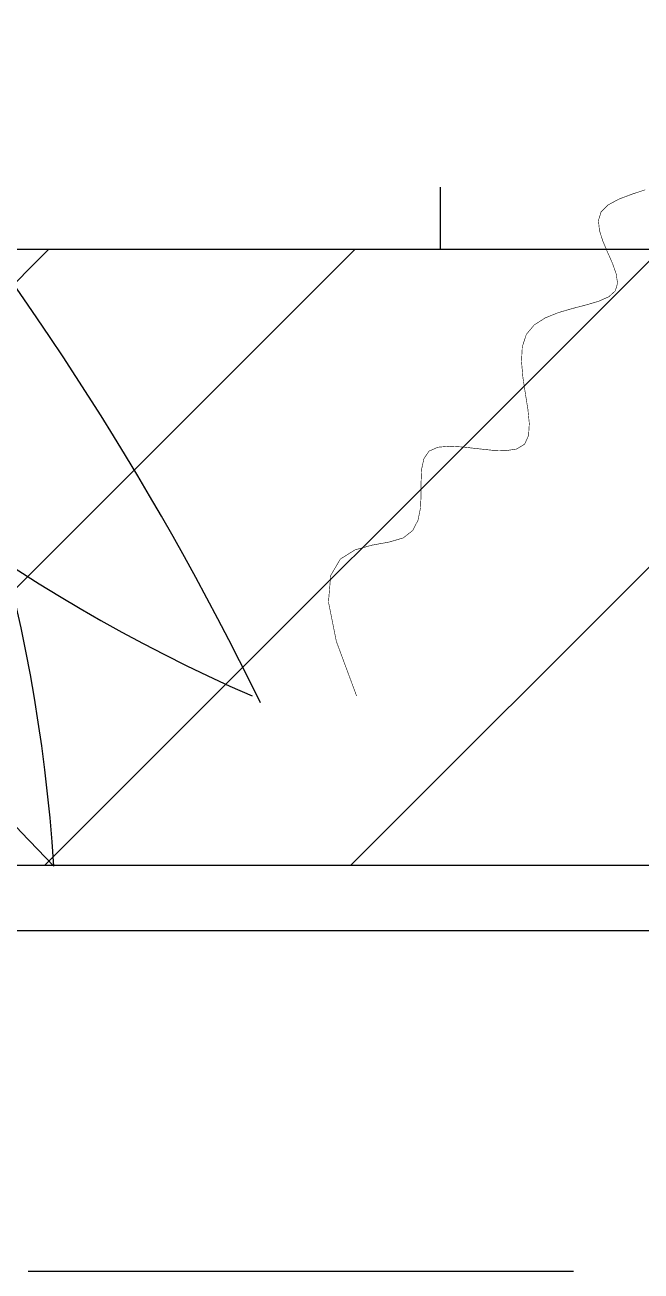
# Model space of a CAD drawing. Extents: x 941299 to 942979, y 2579300 to 2579597.
# Drawn here: x 942393.405 to 942395.665, y 2579400.631 to 2579405.204 of the extents above; entities that cross this region are included whole.
import ezdxf

# ---------------------------------------------------------------- set-up
doc = ezdxf.new("R2010")
doc.units = 0
doc.linetypes.add('HIDDEN', pattern=[0.375, 0.25, -0.125])
for name, color, linetype in [('fz', 7, 'CONTINUOUS'), ('尺寸标注', 2, 'CONTINUOUS'), ('绿化工程', 3, 'CONTINUOUS'), ('路缘石', 37, 'CONTINUOUS')]:
    doc.layers.add(name, color=color, linetype=linetype)

# ---------------------------------------------------------------- blocks, each defined once
blk = doc.blocks.new('xygr')
at = {"layer": '绿化工程', "color": 3, "const_width": 0.00216}
blk.add_lwpolyline([(3.8095, -4.1399), (3.7348, -3.9385), (3.7062, -3.7943), (3.7144, -3.6972), (3.7501, -3.6369), (3.8039, -3.6033), (3.8665, -3.586), (3.9284, -3.5749), (3.9803, -3.5597), (4.0151, -3.5325), (4.0348, -3.4945), (4.0437, -3.4494), (4.046, -3.4007), (4.046, -3.352), (4.048, -3.3068), (4.0563, -3.2687), (4.075, -3.2413), (4.1072, -3.2269), (4.1504, -3.223), (4.2006, -3.2261), (4.2543, -3.2323), (4.3074, -3.238), (4.3563, -3.2396), (4.397, -3.2333), (4.4259, -3.2154), (4.4403, -3.1835), (4.4429, -3.1398), (4.4377, -3.0874), (4.4285, -3.0298), (4.4194, -2.9703), (4.4143, -2.9121), (4.4171, -2.8587), (4.4317, -2.8133), (4.4607, -2.7782), (4.5014, -2.7522), (4.5496, -2.7328), (4.6012, -2.7177), (4.652, -2.7045), (4.698, -2.6909), (4.7349, -2.6745), (4.7587, -2.653), (4.7666, -2.6246), (4.7616, -2.5905), (4.7481, -2.5524), (4.7304, -2.512), (4.713, -2.4712), (4.7003, -2.4316), (4.6965, -2.3951), (4.7061, -2.3634), (4.7321, -2.3376), (4.771, -2.3166), (4.8182, -2.2987), (4.869, -2.282)], dxfattribs=at)
at = {"layer": '绿化工程', "color": 3}
for centre, radius, start, end in [((-6.6143, -9.0652), 11.1998, 25.94721, 54.07074), ((5.8618, 1.4226), 6.0722, 193.51257, 246.34871), ((10.7264, 3.0458), 11.1998, 196.08793, 224.21146), ((-3.3612, -5.1508), 6.0722, 3.65329, 56.48943)]:
    blk.add_arc(centre, radius, start, end, dxfattribs=at)

msp = doc.modelspace()

# ---------------------------------------------------------------- hatches: boundary and pattern name
at = {"layer": '绿化工程'}
h = msp.add_hatch(dxfattribs=at)
h.set_pattern_fill('CROSS', color=9, scale=0.2, style=0)
h.paths.add_polyline_path([(942335.4167, 2579409.38137), (942335.4167, 2579404.38137), (942397.9167, 2579404.38137), (942397.9167, 2579409.38137)])
h = msp.add_hatch(dxfattribs=at)
h.set_pattern_fill('ANSI31', color=9, scale=0.25, style=0)
h.paths.add_polyline_path([(942335.4167, 2579402.12137), (942335.4167, 2579404.38137), (942397.9167, 2579404.38137), (942397.9167, 2579402.12137)])

# ---------------------------------------------------------------- linework, layer by layer
at = {"layer": 'fz', "color": 8}
msp.add_line((942210.4167, 2579404.38137), (942510.4167, 2579404.38137), dxfattribs=at)
at = {"layer": 'fz'}
msp.add_line((942210.4167, 2579401.88137), (942510.4167, 2579401.88137), dxfattribs=at)
at = {"layer": 'fz', "color": 2}
msp.add_line((942210.4167, 2579401.88137), (942510.4167, 2579401.88137), dxfattribs=at)
at = {"layer": '尺寸标注', "color": 253, "linetype": 'HIDDEN', "ltscale": 8}
msp.add_line((942210.4167, 2579400.63137), (942510.4167, 2579400.63137), dxfattribs=at)
at = {"layer": '路缘石'}
msp.add_line((942210.4167, 2579402.12137), (942510.4167, 2579402.12137), dxfattribs=at)

# ---------------------------------------------------------------- block references
at = {"layer": 'fz'}
msp.add_blockref('xygr', (942390.81204, 2579406.88137), dxfattribs=at)

doc.saveas('drawing.dxf')
